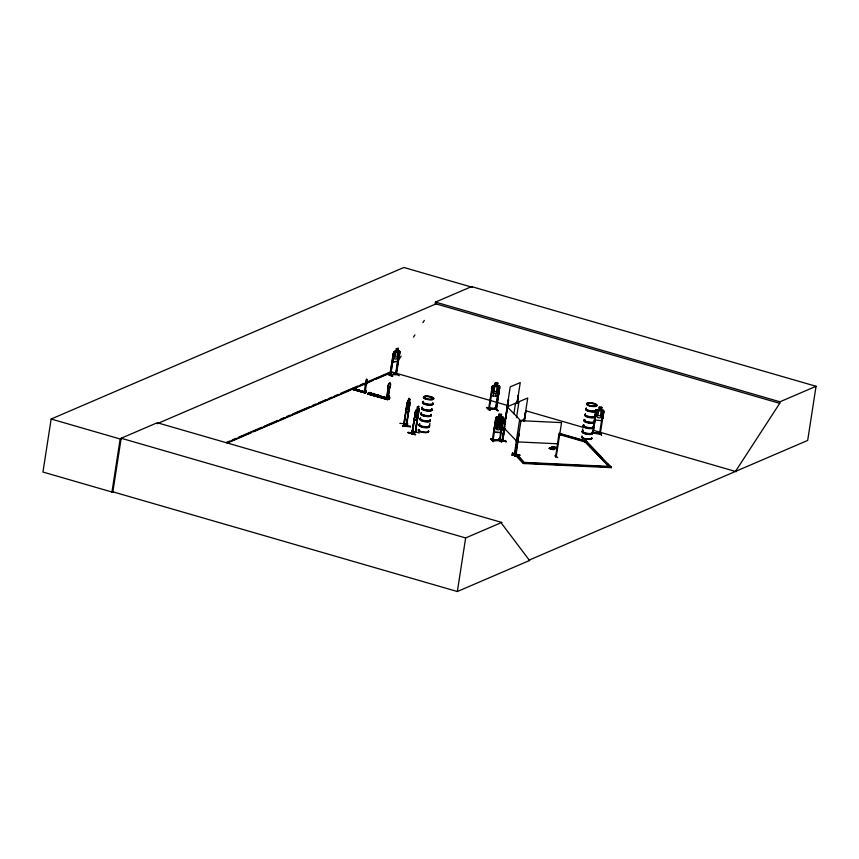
<?xml version="1.0" encoding="UTF-8"?>
<svg xmlns="http://www.w3.org/2000/svg" width="859" height="859" viewBox="0 0 859 859"><rect width="100%" height="100%" fill="white"/><g stroke="black" fill="none" stroke-linecap="round" stroke-linejoin="round"><path stroke-width="1.29" d="M365.064 390.909C365.601 391.521 365.666 389.653 364.882 391.779L363.658 392.327L363.894 391.36L366.181 392.026L366.385 391.242L366.117 392.423M387.924 396.257C386.872 396.643 389.363 396.611 388.74 396.418M414.543 417.861L414.478 420.33L417.442 419.031L419.364 409.324L418.988 408.562L418.193 408.905L418.677 406.318L415.38 432.292L418.526 412.159M512.061 455.077C517.956 453.327 526.513 456.558 512.071 455.023M519.824 455.195L511.921 454.926M396.418 374.524L389.825 375.018L393.186 353.822L393.948 353.854L390.652 375.093M402.581 426.343L410.398 426.526M402.517 425.828L410.441 426.204L410.505 426.762M410.505 426.751L402.506 425.774M406.586 407.982L406.468 410.87L408.379 412.911L410.033 403.59L409.356 401.787M365.784 390.92L365.848 392.166M389.063 396.965L389.138 396.504M388.816 396.847L387.785 396.364L389.32 396.192L388.955 398.512M388.805 396.675L388.397 398.769M365.966 390.587L365.354 392.305L365.751 390.781M363.776 392.091L365.258 391.436L366.374 384.51A1.868 0.719 -74.1 0 0 366.632 381.804L366.954 379.678M366.482 384.542L366.374 384.51A1.868 0.719 -74.1 0 0 366.739 381.836L366.664 379.195M364.431 391.801L365.215 385.025A1.868 0.719 -74.1 0 1 365.816 382.169L366.653 379.302M388.053 397.599L389.728 387.226A2.802 1.084 -74.1 0 0 390.319 383.479A2.802 1.084 -74.1 0 0 388.579 384.241A2.802 1.084 -74.1 0 0 388 388L386.668 398.104L388.053 397.599L389.889 387.269A2.802 1.084 -74.1 0 0 390.469 383.522A2.802 1.084 -74.1 0 0 388.73 384.295A2.802 1.084 -74.1 0 0 388.15 388.043L386.829 398.147M472.439 287.325L403.859 267.482L51.153 419.02L42.95 472.042L112.797 492.261L121.162 438.24L157.261 422.735L501.742 522.433L501.592 523.421L529.552 560.497L528.747 560.261L807.675 440.42L816.05 386.292L471.57 286.595L435.47 302.1L435.234 303.646L779.704 403.343L779.951 401.797L816.05 386.292M120.024 439.872L111.885 492.454L113.152 491.906M352.813 388.332C356.335 387.935 350.955 390.169 354.209 388.536M355.111 388.794L353.854 389.524L355.111 388.794C358.718 388.977 353.07 390.641 356.474 389.181M359.051 389.922C356.442 391.65 360.597 388.998 357.301 389.814M365.215 385.025L365.322 385.057A1.868 0.719 -74.1 0 1 365.923 382.201L366.342 379.828M365.258 391.747L364.903 392.971L351.46 389.127L352.834 388.15M365.472 392.338L366.084 390.62M385.67 398.748L385.884 397.363L388.075 397.878L387.538 399.714L367.384 393.97L369.456 392.477C374.857 392.746 366.385 395.247 371.496 393.068M369.445 393.035L369.456 392.477M372.87 393.454L370.981 394.549L372.87 393.454C378.271 393.723 369.799 396.224 374.911 394.034M376.725 394.56L374.846 395.655L376.725 394.56L378.733 395.419M376.897 396.235L378.776 395.14M390.662 374.191L390.018 375.125L393.647 352.319L394.464 351.32L395.945 351.213L396.3 348.571L398.458 348.4L396.407 348.679M392.627 359.352L393.712 352.351L394.517 351.352L399.36 350.966L399.929 351.761L398.92 358.729L397.803 361.392L392.81 361.854L392.563 359.32L392.864 361.875M390.544 374.964L392.939 359.062M389.138 396.149L388.214 398.716L388.579 396.396L389.32 396.192M392.209 376.425L392.638 375.941C385.487 371.335 384.907 374.223 392.542 376.274M370.347 393.562L389.277 398.93L389.771 397.126L389.46 398.297L387.903 398.984L385.852 398.404L385.884 397.363M393.68 373.15L399.328 375.727M398.393 348.367L397.964 351.106L398.877 351.868L398.125 356.743L396.751 358.933L394.796 359.126L394.066 357.14L394.818 352.265L395.945 351.213M396.289 373.644C394.517 375.888 397.03 372.645 395.87 373.805M399.446 353.21L398.866 353.264L399.446 353.21L396.182 374.395L395.505 374.46L398.254 357.237M399.048 353.35L395.859 374.567M396.332 374.535L400.004 351.718L399.349 350.848L398.05 351.009M409.571 404.943L406.264 426.408L403.751 423.809L407.091 402.57L404.331 424.035M404.181 423.272L404.385 424.045M404.031 424.024L407.671 400.97L408.014 400.348L408.54 400.917M404.331 424.067L404.482 423.24M408.562 401.035L408.948 398.308L409.807 399.242M409.045 398.426L407.349 406.339L407.434 408.863L408.197 409.679L408.927 408.025M409.313 401.84L409.85 399.177L406.2 426.375M406.135 425.366L406.404 426.182L406.071 425.345M407.885 423.97L399.843 423.369M408.132 432.549L415.563 434.751L407.95 432.7M411.923 430.993L419.525 433M412.406 433.591L415.391 412.266L411.708 433.623L415.488 432.023M415.584 410.903L411.987 433.72L415.584 410.903L417.034 409.464L417.442 406.855M417.367 417.614L415.445 432.26M412.105 433.698L415.745 432.163L418.956 408.659M429.532 425.785L429.919 423.347M112.862 491.82L457.342 591.518L465.642 537.938L501.742 522.433M486.72 407.735L489.877 410.43L487.107 407.66M488.588 408.283L488.47 409.056L496.405 409.464L499.841 386.636L499.079 385.68L493.12 385.53L492.132 386.346L488.567 409.142C487.687 405.749 504.587 410.903 489.426 408.54M493.152 385.562L492.218 386.378L491.445 395.967L497.501 396.235L498.789 393.68L497.501 396.235M489.437 409.185L489.265 408.283L489.286 409.185M489.297 409.206L492.54 387.881L491.831 387.849L492.54 387.881M493.334 396.074L495.278 382.931C500.206 380.762 495.332 387.001 499.079 385.68M495.729 396.171L497.715 383.093M493.528 441.129L490.951 438.477L493.549 441.129L493.034 441.558L490.478 438.852L493.474 441.58M495.568 408.551L496.523 408.691L495.439 409.335L498.8 388.128L499.605 388.257L498.8 388.128M498.896 388.225L495.707 409.453M499.745 386.668L496.309 409.378M503.567 417.893L499.992 440.688C502.3 438.766 490.682 442.718 492.529 439.54L499.337 440.076L493.109 439.69M494.193 429.661L495.267 422.714M493.109 440.334L496.223 419.031L495.503 418.999L496.223 419.031M500.368 422.016L501.516 422.95L500.765 427.814L499.154 429.854L496.749 429.747L495.783 427.599L496.534 422.725L497.952 421.919L498.284 419.213L500.894 419.353L500.496 421.962M498.692 416.787L499.025 414.092L501.645 414.242L501.141 416.926L502.3 417.861L501.549 422.735L499.927 424.754L497.511 424.647L496.545 422.499L497.297 417.624L498.725 416.819L499.133 414.21M497.995 440.506L505.983 440.957M500.11 439.915L499.551 439.872C499.176 442.031 498.95 438.713 500.249 439.894M499.423 440.646L502.526 419.332L503.331 419.45L502.526 419.332M498.649 416.722L496.856 416.615L495.89 417.506L494.108 429.672L494.505 432.302L500.561 432.571L501.849 430.005L503.685 417.893L502.891 416.894L501.237 416.851M504.931 420.974L510.225 386.872L520.253 382.566L516.968 403.773M504.748 426.332L502.182 441.139L508.399 399.682L505.844 418.516M508.657 399.757L502.075 441.107M504.705 425.86L502.15 441.129M505.028 423.82L505.554 420.223M505.146 423.777L505.543 421.221M504.652 428.265L502.633 440.774L504.909 428.34M506.219 441.805L498.854 439.228L501.366 441.945L498.864 438.852L498.585 439.765L506.198 441.751M513.875 413.834L515.518 403.225M516.903 403.193L518.256 395.451L517.322 403.193M517.161 403.268L518.514 395.527M516.495 417.646L518.965 401.744M514.058 454.604L514.401 453.971M556.471 455.936L556.213 456.73L561.55 422.607L519.459 420.62L514.283 454.755L514.251 453.96M514.917 453.885C515.142 456 514.069 452.51 516.538 454.057L525.032 463.581M514.273 454.733L514.885 454.755L518.17 433.537L517.462 433.505M515.421 454.808L519.008 433.634L516.023 455.109L515.4 454.851L520.973 420.974L507.229 406.801M514.928 455.979L515.432 455.56L512.78 452.897L512.297 453.316L514.971 455.925L512.297 453.316M515.991 455.077L515.55 454.035L515.647 455.077M524.173 462.69L516.538 454.057M523.829 421.221L525.74 410.86L524.419 421.157M524.087 421.297L525.998 410.935M524.162 421.082L527.737 397.975L507.69 406.586M559.832 433.967L586.676 441.365L611.436 467.661L523.496 463.506L515.089 453.981M549.094 448.602L549.47 448.033L551.403 448.72C546.131 447.518 552.895 450.223 553.346 449.182L552.273 448.516L553.271 449.622M551.403 448.72L550.426 447.625L554.624 448.634L552.197 448.956M550.351 448.065L550.705 447.496M551.532 447.56L551.908 446.981L553.851 447.668C548.568 446.476 555.333 449.171 555.784 448.13L554.71 447.464L555.709 448.57M551.661 448.903L549.159 448.162M554.549 449.074L552.015 448.323M553.851 447.668L552.863 446.573L557.061 447.582L554.635 447.904M552.788 447.013L553.142 446.455M552.992 449.74L553.346 449.182M554.098 447.861L551.607 447.109M556.986 448.022L554.452 447.281M554.248 449.203L554.624 448.634M555.429 448.699L555.784 448.13M554.989 455.334L557.738 457.589M555.386 456.58C554.946 455.377 557.115 455.571 556.084 456.601L555.451 456.558L556.331 455.957M556.686 448.151L557.061 447.582M555.655 456.698L558.747 435.373L559.553 435.502L558.747 435.373M582.391 431.218L582.778 428.781M585.14 441.29L609.407 467.071L585.033 441.956L585.87 440.978L585.033 441.956L558.457 434.257M586.676 441.365L586.568 442.02L585.033 441.956M592.238 433.161L592.678 430.434M593.139 427.868L595.351 413.2M592.356 432.388L592.259 433.172A5.24 1.482 8.8 0 1 587.019 434.3A5.24 1.482 8.8 0 1 582.799 431.519M595.899 410.377L594.825 417.41L595.255 420.072L601.558 420.642L602.857 418.108L603.941 411.096L603.136 410.087L596.898 409.528L595.91 410.409L596.941 409.646M596.286 411.933L592.989 433.258L596.339 412.03L595.555 411.869M601.708 407.402L601.321 410.044L602.524 411.031L601.772 415.906L600.108 417.871L597.606 417.646L596.586 415.434L597.338 410.559L598.809 409.818L599.12 407.08L601.826 407.349L601.418 409.958M599.775 432.163L601.568 435.191L600.108 432.592M602.814 412.524L603.609 412.685L602.814 412.524L599.496 433.816C599.013 432.7 601.182 432.753 600.248 433.902L603.845 411.128L603.093 410.173M599.722 432.12L601.225 434.751M387.677 396.461L388.408 396.396M424.947 397.223L424.668 396.718M425.119 397.051L424.668 396.944M432.292 398.823C429.683 398.726 434.579 399.779 431.282 398.963M587.996 403.462L587.459 403.805L588.297 403.751M594.836 405.92L595.083 405.512M594.696 405.877L595.77 406.071M414.521 420.223L417.356 419.009L418.161 416.314M506.252 441.408L498.789 439.293M408.197 432.217L415.606 434.353M417.946 414.51L417.002 416.862L415.853 417.356L416.314 410.666L417.066 409.528M387.226 373.708L392.574 376.382M499.53 419.965L499.444 420.309M500.561 432.571L501.849 430.005M340.54 393.422L351.61 388.655L365.064 392.907L366.278 392.359L352.534 388.547M365.998 392.37L352.426 388.687M389.535 398.651L369.198 393.132L389.406 398.887M367.427 393.959L388.193 399.414L367.62 393.304M501.237 427.331L502.494 424.851M601.504 420.556L602.771 418.086M487.16 407.359L489.898 410.001M512.673 453.262L515.357 456M366.331 379.581L367.051 379.506M399.693 358.343L401.142 356.109M413.469 337.136L414.918 334.903M422.896 322.63L424.346 320.396M735.465 471.441L779.704 403.343M407.606 401.024L408.1 400.358M367.555 393.712L387.946 399.553M369.349 392.917L389.653 398.748M387.796 399.628L389.557 398.512M503.127 439.862L502.826 439.991M415.412 431.733L412.266 432.689M495.192 422.671L496.126 421.748L502.161 422.037L502.902 422.972M496.889 416.636L495.922 417.538L492.228 440.291L500.045 440.667M358.31 390.158L357.484 390.126M377.767 395.215L375.909 395.151L377.702 395.301M424.593 397.041L424.883 396.869M587.545 403.623L587.867 403.687M588.028 403.687L588.351 403.88M502.483 420.33L505.425 420.996M357.688 389.535L356.431 390.265L357.881 389.836M364.334 391.768L365.258 391.436M365.139 392.488L366.181 392.026M367.62 393.862L369.413 392.756M157.111 423.723L436.039 303.882M226.1 442.589L229.793 441M232.252 439.948L235.946 438.358M238.405 437.295L261.78 427.256M264.239 426.193L277.779 420.384M280.238 419.321L283.932 417.742M286.391 416.679L290.084 415.09M292.543 414.038L309.777 406.64M312.236 405.577L315.929 403.988M318.388 402.935L325.765 399.757M328.235 398.705L331.918 397.116M334.387 396.063L338.07 394.474M354.069 387.602L357.763 386.013M360.222 384.961L363.915 383.372M366.374 382.319L389.761 372.269M226.905 442.825L391.801 371.979M227.742 442.879L251.15 432.818M253.609 431.755L350.934 389.943M353.393 388.891L373.107 380.419M375.566 379.356L389.116 373.536M418.677 406.318L417.388 406.898L418.623 406.425M416.121 409.872L419.074 408.583M415.649 412.341L415.058 412.417M415.165 431.658L411.858 432.872M520.071 421.071L524.452 419.181M457.342 591.518L529.595 560.476L528.736 560.261M357.323 389.664L358.332 390.007M431.304 399.07L431.841 399.048M389.911 374.996L390.437 374.964M516.152 454.314L515.507 454.25M495.45 409.324L496.115 409.335M505.242 421.05L502.569 420.255M587.588 403.88L588.157 403.515M594.836 406.092L595.985 406.092L595.169 405.631M393.948 353.854L393.186 353.822M392.874 361.757L397.803 361.392M390.297 374.352L390.845 374.288L390.179 374.363M395.784 374.019L390.813 374.503M488.717 408.261L489.405 408.412M488.567 409.045L489.34 409.088M514.273 453.842L515.056 454.196M555.483 456.58L556.267 456.709M492.411 439.421L493.055 439.464M595.62 406.092L594.589 405.877M592.409 433.194L600.355 433.816M497.844 383.039L495.278 382.931L494.87 385.541M493.12 385.476L494.956 385.551L493.528 386.453L492.776 391.328L493.732 393.465L496.137 393.562L497.737 391.521L498.499 386.647L497.34 385.734M494.816 386.507L497.211 386.604M494.054 391.371L496.459 391.468M495.428 408.111L495.052 407.649L498.156 410.774M500.797 419.439L498.284 419.213M494.548 432.184L500.507 432.474M496.889 416.701L502.912 416.926M494.838 424.529L495.235 427.17L501.269 427.363M495.203 427.138L501.312 427.449L502.601 424.904M516.173 441.827L558.264 443.824M514.766 454.636L516.431 454.722M524.624 462.4L611.039 466.48L610.942 467.146L600.301 466.641M523.593 462.84L611.544 466.995M528.51 463.248L540.483 463.817M545.798 464.064L559.091 464.698M564.406 464.944L576.368 465.514M581.693 465.761L594.986 466.394M592.259 433.054L600.409 433.902L600.473 433.043M410.001 402.377L406.575 426.418L403.751 423.809M432.249 399.456L431.465 399.295M599.217 407.209L601.719 407.434M595.598 411.955L596.339 412.03M492.411 440.313L492.357 439.518M554.71 447.464L556.761 447.711M552.273 448.516L554.313 448.763M582.831 430.864A5.304 1.503 8.8 0 0 587.105 433.677A5.304 1.503 8.8 0 0 592.506 432.453L592.538 432.431M599.679 433.849L599.571 432.957L593.225 432.689M595.126 405.813L595.706 405.695M406.382 425.634L404.417 423.508M593.215 432.378L592.452 432.421M366.385 391.242L364.989 390.802L366.288 391.285M352.555 388.429L366.31 392.327M370.1 393.647L389.052 399.048M365.333 392.767L351.621 389.063M351.556 388.987L365.172 392.864M367.577 393.572L388.193 399.414M502.536 439.905L503.127 440.044M435.47 302.1L779.951 401.797M390.985 371.743L507.637 405.502M525.654 410.72L583.583 427.481M592.592 430.091L736.27 471.677M559.295 433.28L585.87 440.978M559.188 433.945L585.763 441.633M502.633 419.901L505.124 420.577M121.162 438.24L465.642 537.938M51.153 419.02L121.001 439.239M514.842 454.647L523.496 463.506M432.753 399.199L431.529 399.188M497.801 410.688L495.063 407.982L497.726 410.752M552.863 446.573L553.915 447.228M550.426 447.625L551.478 448.269M554.173 447.421L555.494 448.258M553.078 446.895L554.388 447.722M551.725 448.462L553.056 449.3M550.64 447.936L551.95 448.763M487.053 407.703L489.877 410.43M589.274 444.812L601.912 457.847M607.324 463.42L611.436 467.661M503.943 428.007L517.687 442.181M499.208 439.25L501.806 441.966M409.603 399.532L409.12 399.006L409.475 400.401M408.014 400.348L409.979 402.452M406.479 425.409L404.149 423.498M594.922 416.411A5.24 1.482 8.8 0 1 589.596 417.614A5.24 1.482 8.8 0 1 585.376 414.843M595.04 416.067A5.304 1.503 8.8 0 1 589.65 417.302A5.304 1.503 8.8 0 1 585.366 414.478M594.16 421.318A5.24 1.482 8.8 0 1 588.834 422.531A5.24 1.482 8.8 0 1 584.614 419.75M594.181 420.974A5.208 1.482 8.8 0 1 588.898 422.177A5.208 1.482 8.8 0 1 584.7 419.417M594.203 421.114A5.24 1.493 8.8 0 1 588.866 422.327A5.24 1.493 8.8 0 1 584.646 419.546M595.953 410.215A5.304 1.503 8.8 0 1 590.552 411.45A5.304 1.503 8.8 0 1 586.278 408.626M595.072 415.423A5.24 1.482 8.8 0 1 589.746 416.636A5.24 1.482 8.8 0 1 585.527 413.855M595.824 410.559A5.24 1.482 8.8 0 1 590.509 411.762A5.24 1.482 8.8 0 1 586.289 408.991M595.094 415.767A5.304 1.503 8.8 0 1 589.693 416.991A5.304 1.503 8.8 0 1 585.419 414.178M595.996 409.915A5.304 1.503 8.8 0 1 590.595 411.139A5.304 1.503 8.8 0 1 586.321 408.326M595.974 409.571A5.24 1.482 8.8 0 1 590.659 410.785A5.24 1.482 8.8 0 1 586.439 408.004M592.463 432.753A5.304 1.503 8.8 0 1 587.062 433.978A5.304 1.503 8.8 0 1 582.789 431.164M582.037 436.404A5.24 1.482 8.8 0 0 586.257 439.185A5.24 1.482 8.8 0 0 591.583 438.004A5.24 1.482 8.8 0 1 586.257 439.185A5.24 1.482 8.8 0 1 582.037 436.436M591.604 437.661A5.208 1.482 8.8 0 1 586.31 438.863A5.208 1.482 8.8 0 1 582.123 436.093M594.052 421.844A5.208 1.482 8.8 0 1 588.759 423.047A5.208 1.482 8.8 0 1 584.571 420.287M594.138 421.533A5.24 1.493 8.8 0 1 588.802 422.746A5.24 1.493 8.8 0 1 584.582 419.965M593.365 426.902A5.304 1.503 8.8 0 1 587.964 428.126A5.304 1.503 8.8 0 1 583.691 425.312M592.495 432.109A5.24 1.482 8.8 0 1 587.169 433.312A5.24 1.482 8.8 0 1 582.95 430.542M593.247 427.234A5.24 1.482 8.8 0 1 587.921 428.448A5.24 1.482 8.8 0 1 583.701 425.667M593.408 426.601A5.304 1.503 8.8 0 1 588.018 427.825A5.304 1.503 8.8 0 1 583.733 425.012M593.397 426.257A5.24 1.482 8.8 0 1 588.071 427.46A5.24 1.482 8.8 0 1 583.852 424.69M431.723 409.668A5.24 1.482 8.8 0 1 426.397 410.881A5.24 1.482 8.8 0 1 422.177 408.1M431.841 409.335A5.304 1.503 8.8 0 1 426.451 410.559A5.304 1.503 8.8 0 1 422.166 407.735M430.982 414.231A5.208 1.482 8.8 0 1 425.699 415.434A5.208 1.482 8.8 0 1 421.501 412.674M432.753 403.483A5.304 1.503 8.8 0 1 427.353 404.707A5.304 1.503 8.8 0 1 423.079 401.883M431.873 408.691A5.24 1.482 8.8 0 1 426.547 409.893A5.24 1.482 8.8 0 1 422.327 407.112M432.625 403.816A5.24 1.482 8.8 0 1 427.31 405.029A5.24 1.482 8.8 0 1 423.09 402.248M431.884 409.034A5.304 1.503 8.8 0 1 426.493 410.258A5.304 1.503 8.8 0 1 422.22 407.434M432.796 403.182A5.304 1.503 8.8 0 1 427.395 404.406A5.304 1.503 8.8 0 1 423.122 401.582M432.775 402.839A5.24 1.482 8.8 0 1 427.46 404.041A5.24 1.482 8.8 0 1 423.24 401.26M429.135 426.343A5.24 1.482 8.8 0 1 423.82 427.557A5.24 1.482 8.8 0 1 419.6 424.776M429.264 426.01A5.304 1.503 8.8 0 1 423.863 427.234A5.304 1.503 8.8 0 1 419.589 424.421M428.362 431.25A5.218 1.482 8.8 0 1 423.058 432.453A5.218 1.482 8.8 0 1 418.859 429.683M428.405 430.917A5.208 1.482 8.8 0 1 423.111 432.12A5.208 1.482 8.8 0 1 418.924 429.36A5.218 1.482 8.8 0 0 423.111 432.109A5.218 1.482 8.8 0 0 428.416 430.907M430.928 414.822A5.24 1.493 8.8 0 1 425.602 416.024A5.24 1.493 8.8 0 1 421.372 413.243M430.166 420.158A5.304 1.503 8.8 0 1 424.765 421.382A5.304 1.503 8.8 0 1 420.491 418.569M429.296 425.366A5.24 1.482 8.8 0 1 423.97 426.579A5.24 1.482 8.8 0 1 419.75 423.798M430.048 420.491A5.24 1.482 8.8 0 1 424.722 421.705A5.24 1.482 8.8 0 1 420.502 418.924M429.307 425.71A5.304 1.503 8.8 0 1 423.906 426.934A5.304 1.503 8.8 0 1 419.632 424.121M430.209 419.858A5.304 1.503 8.8 0 1 424.818 421.082A5.304 1.503 8.8 0 1 420.534 418.269M430.198 419.514A5.24 1.482 8.8 0 1 424.872 420.727A5.24 1.482 8.8 0 1 420.652 417.946M395.87 352.169L395.119 357.033L397.073 356.839L397.835 351.975L395.87 352.169M396.697 349.087L396.557 349.957L397.814 349.828L397.953 348.958L396.697 349.087M408.508 401.905L407.757 406.779L408.519 407.585L409.271 402.721L408.508 401.905M416.937 410.398L416.175 415.273L417.324 414.779L418.086 409.904L416.937 410.398M417.614 407.263L417.474 408.132L418.344 406.951L417.614 407.263M495.707 383.479L495.579 384.349L497.114 384.402L497.254 383.533L495.707 383.479M497.823 422.789L497.071 427.653L499.476 427.761L500.228 422.896L497.823 422.789M498.585 417.689L497.833 422.553L500.249 422.671L501.012 417.796L498.585 417.689M498.725 419.761L498.585 420.631L500.131 420.695L500.271 419.826L498.725 419.761M499.498 414.661L499.358 415.531L500.915 415.606L501.044 414.736L499.498 414.661M598.68 410.688L597.928 415.552L600.43 415.777L601.182 410.913L598.68 410.688M599.593 407.681L599.464 408.551L601.075 408.691L601.203 407.821L599.593 407.681M500.4 428.963L499.551 429.006L498.521 426.429C496.76 430.531 494.312 428.845 498.07 425.828C495.117 422.671 498.392 421.264 498.66 425.259C500.185 421.576 503.202 422.445 499.133 425.892L500.4 428.963M588.351 405.083A5.24 1.482 8.8 0 0 596.876 405.491A5.24 1.482 8.8 0 0 590.208 402.796A5.24 1.482 8.8 0 0 588.351 405.083M588.297 405.555A5.208 1.482 8.8 0 0 596.769 405.953A5.208 1.482 8.8 0 0 590.144 403.29A5.208 1.482 8.8 0 0 588.297 405.555M588.318 405.265A5.24 1.493 8.8 0 0 596.865 405.663A5.24 1.493 8.8 0 0 590.176 402.968A5.24 1.493 8.8 0 0 588.318 405.265M425.645 415.777A5.218 1.482 8.8 0 0 430.939 414.564A5.218 1.482 8.8 0 1 425.634 415.82A5.218 1.482 8.8 0 1 421.436 413.05A5.218 1.482 8.8 0 0 425.645 415.777M425.173 398.318A5.218 1.482 8.8 0 0 433.666 398.726A5.218 1.482 8.8 0 0 427.009 396.053A5.218 1.482 8.8 0 0 425.173 398.318M425.098 398.812A5.208 1.482 8.8 0 0 433.57 399.22A5.208 1.482 8.8 0 0 426.944 396.547A5.208 1.482 8.8 0 0 425.098 398.812M425.119 398.533A5.24 1.493 8.8 0 0 433.655 398.941A5.24 1.493 8.8 0 0 426.977 396.246A5.24 1.493 8.8 0 0 425.119 398.533M425.559 416.304A5.208 1.482 8.8 0 0 430.853 415.101A5.218 1.482 8.8 0 1 425.559 416.304A5.208 1.482 8.8 0 1 421.372 413.544A5.218 1.482 8.8 0 0 425.559 416.304"/></g></svg>
